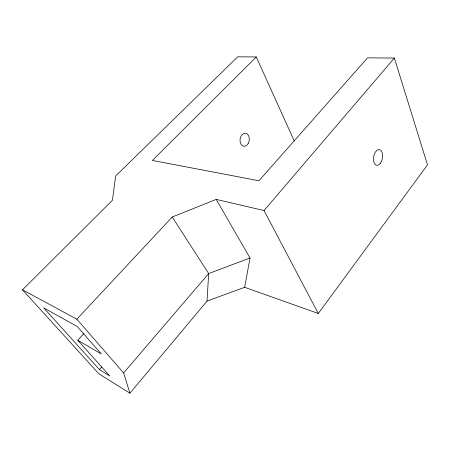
<?xml version="1.0" encoding="UTF-8"?>
<svg xmlns="http://www.w3.org/2000/svg" width="450" height="450" viewBox="0 0 450 450"><rect width="100%" height="100%" fill="white"/><g stroke="black" fill="none" stroke-linecap="round" stroke-linejoin="round"><path stroke-width="0.67" d="M256.286 56.959L237.713 56.807L115.672 175.972L112.433 200.239L22.5 289.811L98.955 373.888L129.926 393.193L207.011 301.123L208.671 273.561L172.249 216.996L216.191 199.395L264.043 210.544L318.291 313.493L427.5 164.857L394.358 58.061L367.549 57.842L258.941 180.759L152.398 160.436L256.286 56.959L294.272 141.03M207.011 301.123L244.648 287.303L250.026 257.991L216.191 199.395M129.926 393.193L123.621 372.926L208.671 273.561L250.026 257.991M264.043 210.544L394.358 58.061M83.925 333.517L77.76 340.245L101.374 353.987L77.153 326.436L43.706 307.873L99.472 369.652L101.784 367.014M22.5 289.811L76.837 319.185L172.249 216.996M244.648 287.303L318.291 313.493M99.472 369.652L109.766 375.975L77.76 340.245M76.837 319.185L123.621 372.926M248.153 143.634A6.621 4.629 -82.3 0 0 245.616 133.189A6.621 4.629 -82.3 0 0 240.232 142.397A6.621 4.629 -82.3 0 0 248.153 143.634M380.188 163.536A7.959 4.433 -80.3 0 0 380.441 150.081A7.959 4.433 -80.3 0 0 373.461 158.811A7.959 4.433 -80.3 0 0 380.188 163.536"/></g></svg>
